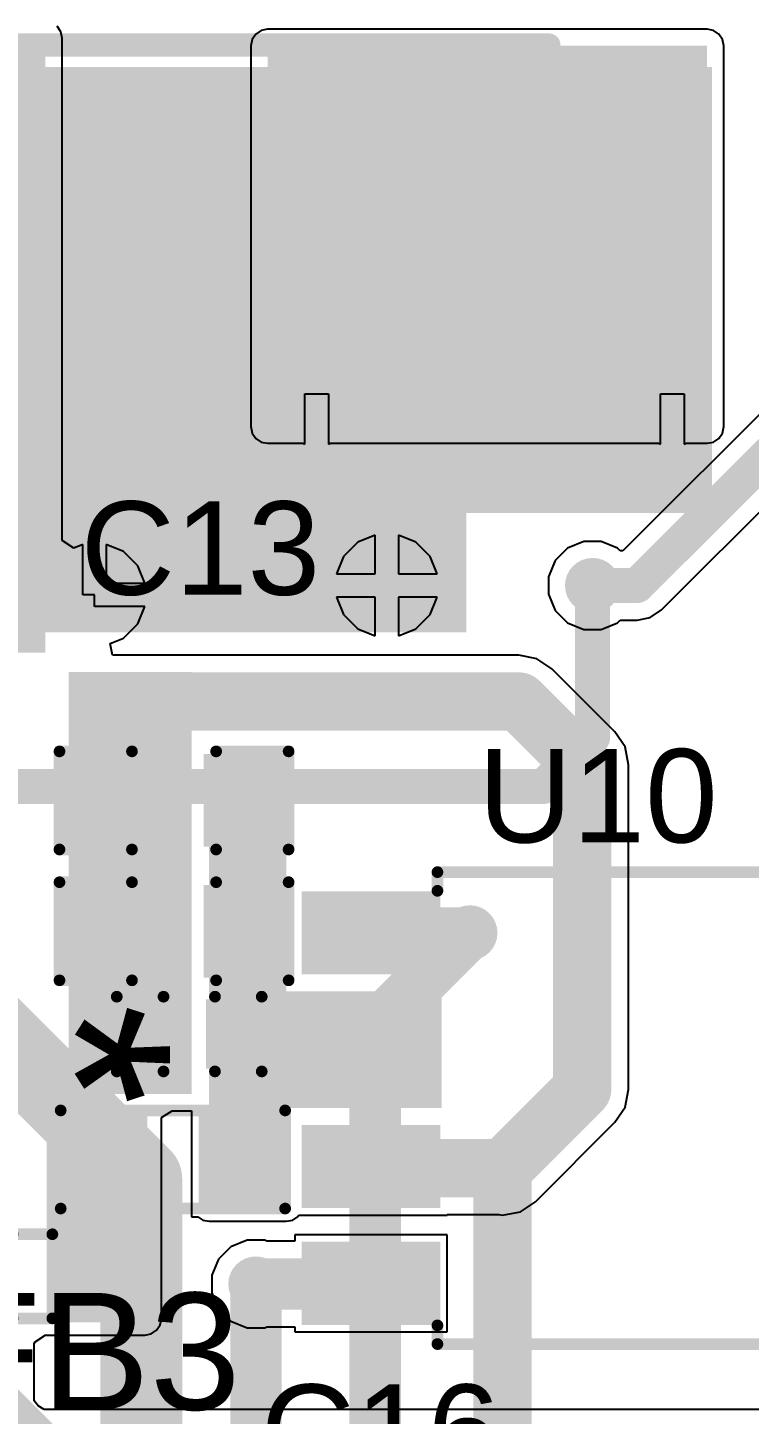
# Model space of a CAD drawing. Header units: millimetres. Extents: x -0.43 to 2.06, y -0.4 to 2.49.
# Drawn here: x 0.116 to 0.425, y 0.069 to 0.663 of the extents above; entities that cross this region are included whole.
import ezdxf

# ---------------------------------------------------------------- set-up
doc = ezdxf.new("R2010")
doc.units = ezdxf.units.MM
doc.header["$MEASUREMENT"] = 0
for name, color, linetype in [('BottomLayer', 5, 'Continuous'), ('BottomSolder', 6, 'Continuous'), ('TopLayer', 1, 'Continuous'), ('TopOverlay', 2, 'Continuous'), ('TopPaste', 8, 'Continuous'), ('TopSolder', 216, 'Continuous'), ('ViaHoleLayer', 16, 'Continuous')]:
    doc.layers.add(name, color=color, linetype=linetype)
doc.styles.add('Arial', font='', dxfattribs={"height": 0.2})
doc.styles.get('Arial').set_extended_font_data('Arial')

# ---------------------------------------------------------------- blocks, each defined once
blk = doc.blocks.new('SOP_8_54')
at = {"layer": 'TopLayer'}
for points in [[(-0.13386, 0.08878), (-0.08268, 0.08878), (-0.08268, 0.06122), (-0.13386, 0.06122)], [(0.08268, 0.08878), (0.13386, 0.08878), (0.13386, 0.06122), (0.08268, 0.06122)], [(-0.13386, 0.03878), (-0.08268, 0.03878), (-0.08268, 0.01122), (-0.13386, 0.01122)], [(0.08268, 0.03878), (0.13386, 0.03878), (0.13386, 0.01122), (0.08268, 0.01122)], [(-0.13386, -0.01122), (-0.08268, -0.01122), (-0.08268, -0.03878), (-0.13386, -0.03878)], [(0.08268, -0.01122), (0.13386, -0.01122), (0.13386, -0.03878), (0.08268, -0.03878)], [(-0.13386, -0.06122), (-0.08268, -0.06122), (-0.08268, -0.08878), (-0.13386, -0.08878)], [(0.08268, -0.06122), (0.13386, -0.06122), (0.13386, -0.08878), (0.08268, -0.08878)]]:
    blk.add_hatch(color=1, dxfattribs=at).paths.add_polyline_path(points)
at = {"layer": 'TopOverlay'}
blk.add_hatch(color=2, dxfattribs=at).paths.add_polyline_path([(-0.078, 0.058), (-0.067, 0.058), (-0.067, 0.084), (-0.078, 0.084)])
at = {"layer": 'TopPaste'}
for points in [[(-0.13386, 0.08878), (-0.08268, 0.08878), (-0.08268, 0.06122), (-0.13386, 0.06122)], [(0.08268, 0.08878), (0.13386, 0.08878), (0.13386, 0.06122), (0.08268, 0.06122)], [(-0.13386, 0.03878), (-0.08268, 0.03878), (-0.08268, 0.01122), (-0.13386, 0.01122)], [(0.08268, 0.03878), (0.13386, 0.03878), (0.13386, 0.01122), (0.08268, 0.01122)], [(-0.13386, -0.01122), (-0.08268, -0.01122), (-0.08268, -0.03878), (-0.13386, -0.03878)], [(0.08268, -0.01122), (0.13386, -0.01122), (0.13386, -0.03878), (0.08268, -0.03878)], [(-0.13386, -0.06122), (-0.08268, -0.06122), (-0.08268, -0.08878), (-0.13386, -0.08878)], [(0.08268, -0.06122), (0.13386, -0.06122), (0.13386, -0.08878), (0.08268, -0.08878)]]:
    blk.add_hatch(color=8, dxfattribs=at).paths.add_polyline_path(points)
at = {"layer": 'TopSolder'}
for points in [[(-0.13786, 0.09278), (-0.07868, 0.09278), (-0.07868, 0.05722), (-0.13786, 0.05722)], [(0.07868, 0.09278), (0.13786, 0.09278), (0.13786, 0.05722), (0.07868, 0.05722)], [(-0.13786, 0.04278), (-0.07868, 0.04278), (-0.07868, 0.00722), (-0.13786, 0.00722)], [(0.07868, 0.04278), (0.13786, 0.04278), (0.13786, 0.00722), (0.07868, 0.00722)], [(-0.13786, -0.00722), (-0.07868, -0.00722), (-0.07868, -0.04278), (-0.13786, -0.04278)], [(0.07868, -0.00722), (0.13786, -0.00722), (0.13786, -0.04278), (0.07868, -0.04278)], [(-0.13786, -0.05722), (-0.07868, -0.05722), (-0.07868, -0.09278), (-0.13786, -0.09278)], [(0.07868, -0.05722), (0.13786, -0.05722), (0.13786, -0.09278), (0.07868, -0.09278)]]:
    blk.add_hatch(color=216, dxfattribs=at).paths.add_polyline_path(points)
at = {"layer": 'TopOverlay', "const_width": 0.005}
for points in [[(0.07986, 0.101), (-0.08014, 0.101)], [(-0.08014, 0.101), (-0.08014, 0.093)], [(0.07986, 0.101), (0.07986, 0.093)], [(-0.14014, 0.075), (-0.14514, 0.08)], [(-0.14514, 0.08), (-0.14514, 0.07)], [(-0.14014, 0.075), (-0.14514, 0.07)], [(-0.08014, -0.093), (-0.08014, -0.101)], [(0.07986, -0.093), (0.07986, -0.101)], [(0.07986, -0.101), (-0.08014, -0.101)]]:
    blk.add_lwpolyline(points, dxfattribs=at)
at = {"layer": 'TopOverlay', "const_width": 0.0025}
for points in [[(-0.08139, 0.101, 1), (-0.07889, 0.101, 1)], [(-0.08139, 0.101, 1), (-0.07889, 0.101, 1)], [(0.07861, 0.101, 1), (0.08111, 0.101, 1)], [(0.07861, 0.101, 1), (0.08111, 0.101, 1)], [(-0.08139, 0.093, 1), (-0.07889, 0.093, 1)], [(0.07861, 0.093, 1), (0.08111, 0.093, 1)], [(-0.14639, 0.08, 1), (-0.14389, 0.08, 1)], [(-0.14639, 0.08, 1), (-0.14389, 0.08, 1)], [(-0.14139, 0.075, 1), (-0.13889, 0.075, 1)], [(-0.14139, 0.075, 1), (-0.13889, 0.075, 1)], [(-0.14639, 0.07, 1), (-0.14389, 0.07, 1)], [(-0.14639, 0.07, 1), (-0.14389, 0.07, 1)], [(-0.08139, -0.093, 1), (-0.07889, -0.093, 1)], [(0.07861, -0.093, 1), (0.08111, -0.093, 1)], [(-0.08139, -0.101, 1), (-0.07889, -0.101, 1)], [(-0.08139, -0.101, 1), (-0.07889, -0.101, 1)], [(0.07861, -0.101, 1), (0.08111, -0.101, 1)], [(0.07861, -0.101, 1), (0.08111, -0.101, 1)]]:
    blk.add_lwpolyline(points, format="xyb", close=True, dxfattribs=at)
blk = doc.blocks.new('RES_0603_65')
at = {"layer": 'TopLayer'}
for points in [[(-0.015, 0.0175), (-0.015, -0.0175), (-0.045, -0.0175), (-0.045, 0.0175)], [(0.045, 0.0175), (0.045, -0.0175), (0.015, -0.0175), (0.015, 0.0175)]]:
    blk.add_hatch(color=1, dxfattribs=at).paths.add_polyline_path(points)
at = {"layer": 'TopPaste'}
for points in [[(-0.015, 0.0175), (-0.015, -0.0175), (-0.045, -0.0175), (-0.045, 0.0175)], [(0.045, 0.0175), (0.045, -0.0175), (0.015, -0.0175), (0.015, 0.0175)]]:
    blk.add_hatch(color=8, dxfattribs=at).paths.add_polyline_path(points)
at = {"layer": 'TopSolder'}
for points in [[(-0.011, 0.0215), (-0.011, -0.0215), (-0.049, -0.0215), (-0.049, 0.0215)], [(0.049, 0.0215), (0.049, -0.0215), (0.011, -0.0215), (0.011, 0.0215)]]:
    blk.add_hatch(color=216, dxfattribs=at).paths.add_polyline_path(points)
at = {"layer": 'TopOverlay', "const_width": 0.005}
for points in [[(-0.048, 0.021), (-0.048, -0.021)], [(0.048, 0.021), (-0.048, 0.021)], [(0.048, 0.021), (0.048, -0.021)], [(0.048, -0.021), (-0.048, -0.021)]]:
    blk.add_lwpolyline(points, dxfattribs=at)
at = {"layer": 'TopOverlay', "const_width": 0.0025}
for points in [[(-0.04925, 0.021, 1), (-0.04675, 0.021, 1)], [(-0.04925, 0.021, 1), (-0.04675, 0.021, 1)], [(0.04675, 0.021, 1), (0.04925, 0.021, 1)], [(0.04675, 0.021, 1), (0.04925, 0.021, 1)], [(-0.04925, -0.021, 1), (-0.04675, -0.021, 1)], [(-0.04925, -0.021, 1), (-0.04675, -0.021, 1)], [(0.04675, -0.021, 1), (0.04925, -0.021, 1)], [(0.04675, -0.021, 1), (0.04925, -0.021, 1)]]:
    blk.add_lwpolyline(points, format="xyb", close=True, dxfattribs=at)
blk = doc.blocks.new('IND_0603__1608_METRIC__98')
at = {"layer": 'TopLayer'}
for points in [[(-0.03937, 0.01575), (-0.01575, 0.01575), (-0.01575, -0.01575), (-0.03937, -0.01575)], [(0.01575, 0.01575), (0.03937, 0.01575), (0.03937, -0.01575), (0.01575, -0.01575)]]:
    blk.add_hatch(color=1, dxfattribs=at).paths.add_polyline_path(points)
at = {"layer": 'TopPaste'}
for points in [[(-0.03937, 0.01575), (-0.01575, 0.01575), (-0.01575, -0.01575), (-0.03937, -0.01575)], [(0.01575, 0.01575), (0.03937, 0.01575), (0.03937, -0.01575), (0.01575, -0.01575)]]:
    blk.add_hatch(color=8, dxfattribs=at).paths.add_polyline_path(points)
at = {"layer": 'TopSolder'}
for points in [[(-0.04337, 0.01975), (-0.01175, 0.01975), (-0.01175, -0.01975), (-0.04337, -0.01975)], [(0.01175, 0.01975), (0.04337, 0.01975), (0.04337, -0.01975), (0.01175, -0.01975)]]:
    blk.add_hatch(color=216, dxfattribs=at).paths.add_polyline_path(points)
at = {"layer": 'TopOverlay', "const_width": 0.005}
for points in [[(-0.008, 0.018), (0.009, 0.018)], [(-0.008, -0.018), (0.009, -0.018)]]:
    blk.add_lwpolyline(points, dxfattribs=at)
at = {"layer": 'TopOverlay', "const_width": 0.0025}
for points in [[(-0.00925, 0.018, 1), (-0.00675, 0.018, 1)], [(0.00775, 0.018, 1), (0.01025, 0.018, 1)], [(-0.00925, -0.018, 1), (-0.00675, -0.018, 1)], [(0.00775, -0.018, 1), (0.01025, -0.018, 1)]]:
    blk.add_lwpolyline(points, format="xyb", close=True, dxfattribs=at)
blk = doc.blocks.new('CAP_0402_105')
at = {"layer": 'TopLayer'}
for points in [[(-0.0275, -0.0125), (-0.0275, 0.0125), (-0.0095, 0.0125), (-0.0095, -0.0125)], [(0.0095, -0.0125), (0.0095, 0.0125), (0.0275, 0.0125), (0.0275, -0.0125)]]:
    blk.add_hatch(color=1, dxfattribs=at).paths.add_polyline_path(points)
at = {"layer": 'TopPaste'}
for points in [[(-0.0275, -0.0125), (-0.0275, 0.0125), (-0.0095, 0.0125), (-0.0095, -0.0125)], [(0.0095, -0.0125), (0.0095, 0.0125), (0.0275, 0.0125), (0.0275, -0.0125)]]:
    blk.add_hatch(color=8, dxfattribs=at).paths.add_polyline_path(points)
at = {"layer": 'TopSolder'}
for points in [[(-0.02986, -0.01486), (-0.02986, 0.01486), (-0.00714, 0.01486), (-0.00714, -0.01486)], [(0.00714, -0.01486), (0.00714, 0.01486), (0.02986, 0.01486), (0.02986, -0.01486)]]:
    blk.add_hatch(color=216, dxfattribs=at).paths.add_polyline_path(points)
at = {"layer": 'TopOverlay', "const_width": 0.005}
for points in [[(-0.011, 0.016), (-0.031, 0.016)], [(-0.031, 0.016), (-0.031, -0.016)], [(0.031, 0.016), (0.011, 0.016)], [(0.031, 0.016), (0.031, -0.016)], [(-0.011, -0.016), (-0.031, -0.016)], [(0.031, -0.016), (0.011, -0.016)]]:
    blk.add_lwpolyline(points, dxfattribs=at)
at = {"layer": 'TopOverlay', "const_width": 0.0025}
for points in [[(-0.03225, 0.016, 1), (-0.02975, 0.016, 1)], [(-0.03225, 0.016, 1), (-0.02975, 0.016, 1)], [(-0.01225, 0.016, 1), (-0.00975, 0.016, 1)], [(0.00975, 0.016, 1), (0.01225, 0.016, 1)], [(0.02975, 0.016, 1), (0.03225, 0.016, 1)], [(0.02975, 0.016, 1), (0.03225, 0.016, 1)], [(-0.03225, -0.016, 1), (-0.02975, -0.016, 1)], [(-0.03225, -0.016, 1), (-0.02975, -0.016, 1)], [(-0.01225, -0.016, 1), (-0.00975, -0.016, 1)], [(0.00975, -0.016, 1), (0.01225, -0.016, 1)], [(0.02975, -0.016, 1), (0.03225, -0.016, 1)], [(0.02975, -0.016, 1), (0.03225, -0.016, 1)]]:
    blk.add_lwpolyline(points, format="xyb", close=True, dxfattribs=at)
blk = doc.blocks.new('CAP_0603_106')
at = {"layer": 'TopLayer'}
for points in [[(-0.015, 0.0175), (-0.015, -0.0175), (-0.045, -0.0175), (-0.045, 0.0175)], [(0.045, 0.0175), (0.045, -0.0175), (0.015, -0.0175), (0.015, 0.0175)]]:
    blk.add_hatch(color=1, dxfattribs=at).paths.add_polyline_path(points)
at = {"layer": 'TopPaste'}
for points in [[(-0.015, 0.0175), (-0.015, -0.0175), (-0.045, -0.0175), (-0.045, 0.0175)], [(0.045, 0.0175), (0.045, -0.0175), (0.015, -0.0175), (0.015, 0.0175)]]:
    blk.add_hatch(color=8, dxfattribs=at).paths.add_polyline_path(points)
at = {"layer": 'TopSolder'}
for points in [[(-0.01264, 0.01986), (-0.01264, -0.01986), (-0.04736, -0.01986), (-0.04736, 0.01986)], [(0.04736, 0.01986), (0.04736, -0.01986), (0.01264, -0.01986), (0.01264, 0.01986)]]:
    blk.add_hatch(color=216, dxfattribs=at).paths.add_polyline_path(points)
at = {"layer": 'TopOverlay', "const_width": 0.005}
for points in [[(-0.018, 0.021), (-0.049, 0.021)], [(-0.049, 0.021), (-0.049, -0.021)], [(0.049, 0.021), (0.018, 0.021)], [(0.049, 0.021), (0.049, -0.021)], [(-0.018, -0.021), (-0.049, -0.021)], [(0.049, -0.021), (0.018, -0.021)]]:
    blk.add_lwpolyline(points, dxfattribs=at)
at = {"layer": 'TopOverlay', "const_width": 0.0025}
for points in [[(-0.05025, 0.021, 1), (-0.04775, 0.021, 1)], [(-0.05025, 0.021, 1), (-0.04775, 0.021, 1)], [(-0.01925, 0.021, 1), (-0.01675, 0.021, 1)], [(0.01675, 0.021, 1), (0.01925, 0.021, 1)], [(0.04775, 0.021, 1), (0.05025, 0.021, 1)], [(0.04775, 0.021, 1), (0.05025, 0.021, 1)], [(-0.05025, -0.021, 1), (-0.04775, -0.021, 1)], [(-0.05025, -0.021, 1), (-0.04775, -0.021, 1)], [(-0.01925, -0.021, 1), (-0.01675, -0.021, 1)], [(0.01675, -0.021, 1), (0.01925, -0.021, 1)], [(0.04775, -0.021, 1), (0.05025, -0.021, 1)], [(0.04775, -0.021, 1), (0.05025, -0.021, 1)]]:
    blk.add_lwpolyline(points, format="xyb", close=True, dxfattribs=at)
blk = doc.blocks.new('CAP_0603_107')
at = {"layer": 'TopLayer'}
for points in [[(-0.015, 0.0175), (-0.015, -0.0175), (-0.045, -0.0175), (-0.045, 0.0175)], [(0.045, 0.0175), (0.045, -0.0175), (0.015, -0.0175), (0.015, 0.0175)]]:
    blk.add_hatch(color=1, dxfattribs=at).paths.add_polyline_path(points)
at = {"layer": 'TopPaste'}
for points in [[(-0.015, 0.0175), (-0.015, -0.0175), (-0.045, -0.0175), (-0.045, 0.0175)], [(0.045, 0.0175), (0.045, -0.0175), (0.015, -0.0175), (0.015, 0.0175)]]:
    blk.add_hatch(color=8, dxfattribs=at).paths.add_polyline_path(points)
at = {"layer": 'TopSolder'}
for points in [[(-0.01264, 0.01986), (-0.01264, -0.01986), (-0.04736, -0.01986), (-0.04736, 0.01986)], [(0.04736, 0.01986), (0.04736, -0.01986), (0.01264, -0.01986), (0.01264, 0.01986)]]:
    blk.add_hatch(color=216, dxfattribs=at).paths.add_polyline_path(points)
at = {"layer": 'TopOverlay', "const_width": 0.005}
for points in [[(-0.018, 0.021), (-0.049, 0.021)], [(-0.049, 0.021), (-0.049, -0.021)], [(0.049, 0.021), (0.018, 0.021)], [(0.049, 0.021), (0.049, -0.021)], [(-0.018, -0.021), (-0.049, -0.021)], [(0.049, -0.021), (0.018, -0.021)]]:
    blk.add_lwpolyline(points, dxfattribs=at)
at = {"layer": 'TopOverlay', "const_width": 0.0025}
for points in [[(-0.05025, 0.021, 1), (-0.04775, 0.021, 1)], [(-0.05025, 0.021, 1), (-0.04775, 0.021, 1)], [(-0.01925, 0.021, 1), (-0.01675, 0.021, 1)], [(0.01675, 0.021, 1), (0.01925, 0.021, 1)], [(0.04775, 0.021, 1), (0.05025, 0.021, 1)], [(0.04775, 0.021, 1), (0.05025, 0.021, 1)], [(-0.05025, -0.021, 1), (-0.04775, -0.021, 1)], [(-0.05025, -0.021, 1), (-0.04775, -0.021, 1)], [(-0.01925, -0.021, 1), (-0.01675, -0.021, 1)], [(0.01675, -0.021, 1), (0.01925, -0.021, 1)], [(0.04775, -0.021, 1), (0.05025, -0.021, 1)], [(0.04775, -0.021, 1), (0.05025, -0.021, 1)]]:
    blk.add_lwpolyline(points, format="xyb", close=True, dxfattribs=at)
blk = doc.blocks.new('CASE_E_146')
at = {"layer": 'TopLayer'}
for points in [[(-0.05492, 0.05059), (0.05492, 0.05059), (0.05492, -0.05059), (-0.05492, -0.05059)], [(0.19862, 0.05059), (0.30846, 0.05059), (0.30846, -0.05059), (0.19862, -0.05059)]]:
    blk.add_hatch(color=1, dxfattribs=at).paths.add_polyline_path(points)
at = {"layer": 'TopPaste'}
for points in [[(-0.05492, 0.05059), (0.05492, 0.05059), (0.05492, -0.05059), (-0.05492, -0.05059)], [(0.19862, 0.05059), (0.30846, 0.05059), (0.30846, -0.05059), (0.19862, -0.05059)]]:
    blk.add_hatch(color=8, dxfattribs=at).paths.add_polyline_path(points)
at = {"layer": 'TopSolder'}
for points in [[(-0.05892, 0.05459), (0.05892, 0.05459), (0.05892, -0.05459), (-0.05892, -0.05459)], [(0.19462, 0.05459), (0.31246, 0.05459), (0.31246, -0.05459), (0.19462, -0.05459)]]:
    blk.add_hatch(color=216, dxfattribs=at).paths.add_polyline_path(points)
at = {"layer": 'TopOverlay', "const_width": 0.01}
for points in [[(-0.04823, 0.063), (-0.04823, 0.092)], [(-0.01523, 0.091), (0.27677, 0.091)], [(-0.01523, 0.062), (-0.01523, 0.091)], [(0.27677, 0.062), (0.27677, 0.091)], [(-0.06423, 0.077), (-0.03123, 0.077)], [(-0.01523, -0.091), (-0.01523, -0.062)], [(0.27677, -0.091), (0.27677, -0.062)], [(-0.01523, -0.091), (0.27677, -0.091)]]:
    blk.add_lwpolyline(points, dxfattribs=at)
at = {"layer": 'TopOverlay', "const_width": 0.005}
for points in [[(-0.05073, 0.092, 1), (-0.04573, 0.092, 1)], [(-0.01773, 0.091, 1), (-0.01273, 0.091, 1)], [(-0.01773, 0.091, 1), (-0.01273, 0.091, 1)], [(0.27427, 0.091, 1), (0.27927, 0.091, 1)], [(0.27427, 0.091, 1), (0.27927, 0.091, 1)], [(-0.06673, 0.077, 1), (-0.06173, 0.077, 1)], [(-0.03373, 0.077, 1), (-0.02873, 0.077, 1)], [(-0.05073, 0.063, 1), (-0.04573, 0.063, 1)], [(-0.01773, 0.062, 1), (-0.01273, 0.062, 1)], [(0.27427, 0.062, 1), (0.27927, 0.062, 1)], [(-0.01773, -0.062, 1), (-0.01273, -0.062, 1)], [(0.27427, -0.062, 1), (0.27927, -0.062, 1)], [(-0.01773, -0.091, 1), (-0.01273, -0.091, 1)], [(-0.01773, -0.091, 1), (-0.01273, -0.091, 1)], [(0.27427, -0.091, 1), (0.27927, -0.091, 1)], [(0.27427, -0.091, 1), (0.27927, -0.091, 1)]]:
    blk.add_lwpolyline(points, format="xyb", close=True, dxfattribs=at)

msp = doc.modelspace()

# ---------------------------------------------------------------- hatches: boundary and pattern name
at = {"layer": 'BottomLayer'}
for points in [[(-0.102, 0.455), (0.409, 0.455), (0.409, 0.646), (-0.102, 0.646)], [(0.074, 0.404), (0.304, 0.404), (0.304, 0.52), (0.074, 0.52)]]:
    msp.add_hatch(color=5, dxfattribs=at).paths.add_polyline_path(points)
h = msp.add_hatch(color=5, dxfattribs=at)
edge = h.paths.add_edge_path()
edge.add_arc((0.24, 0.62702), 0.01181, 0, 360)
h = msp.add_hatch(color=5, dxfattribs=at)
edge = h.paths.add_edge_path()
edge.add_arc((0.39211, 0.62702), 0.01181, 0, 360)
h = msp.add_hatch(color=5, dxfattribs=at)
edge = h.paths.add_edge_path()
edge.add_arc((0.24, 0.59677), 0.01181, 0, 360)
h = msp.add_hatch(color=5, dxfattribs=at)
edge = h.paths.add_edge_path()
edge.add_arc((0.39211, 0.59677), 0.01181, 0, 360)
h = msp.add_hatch(color=5, dxfattribs=at)
edge = h.paths.add_edge_path()
edge.add_arc((0.24, 0.56651), 0.01181, 0, 360)
h = msp.add_hatch(color=5, dxfattribs=at)
edge = h.paths.add_edge_path()
edge.add_arc((0.39211, 0.56651), 0.01181, 0, 360)
h = msp.add_hatch(color=5, dxfattribs=at)
edge = h.paths.add_edge_path()
edge.add_arc((0.24, 0.53626), 0.01181, 0, 360)
h = msp.add_hatch(color=5, dxfattribs=at)
edge = h.paths.add_edge_path()
edge.add_arc((0.39211, 0.53626), 0.01181, 0, 360)
h = msp.add_hatch(color=5, dxfattribs=at)
edge = h.paths.add_edge_path()
edge.add_arc((0.24, 0.506), 0.01181, 0, 360)
h = msp.add_hatch(color=5, dxfattribs=at)
edge = h.paths.add_edge_path()
edge.add_arc((0.39211, 0.506), 0.01181, 0, 360)
h = msp.add_hatch(color=5, dxfattribs=at)
edge = h.paths.add_edge_path()
edge.add_arc((0.27, 0.424), 0.01181, 0, 360)
h = msp.add_hatch(color=5, dxfattribs=at)
edge = h.paths.add_edge_path()
edge.add_arc((0.358, 0.424), 0.01181, 0, 360)
h = msp.add_hatch(color=5, dxfattribs=at)
edge = h.paths.add_edge_path()
edge.add_arc((0.145, 0.42), 0.01181, 0, 360)
h = msp.add_hatch(color=5, dxfattribs=at)
edge = h.paths.add_edge_path()
edge.add_arc((0.30551, 0.27531), 0.01181, 0, 360)
h = msp.add_hatch(color=5, dxfattribs=at)
edge = h.paths.add_edge_path()
edge.add_arc((0.31951, 0.17431), 0.01181, 0, 360)
h = msp.add_hatch(color=5, dxfattribs=at)
edge = h.paths.add_edge_path()
edge.add_arc((0.214, 0.125), 0.01181, 0, 360)
at = {"layer": 'BottomSolder'}
h = msp.add_hatch(color=6, dxfattribs=at)
edge = h.paths.add_edge_path()
edge.add_arc((0.24, 0.62702), 0.00991, 0, 360)
h = msp.add_hatch(color=6, dxfattribs=at)
edge = h.paths.add_edge_path()
edge.add_arc((0.39211, 0.62702), 0.00991, 0, 360)
h = msp.add_hatch(color=6, dxfattribs=at)
edge = h.paths.add_edge_path()
edge.add_arc((0.24, 0.59677), 0.00991, 0, 360)
h = msp.add_hatch(color=6, dxfattribs=at)
edge = h.paths.add_edge_path()
edge.add_arc((0.39211, 0.59677), 0.00991, 0, 360)
h = msp.add_hatch(color=6, dxfattribs=at)
edge = h.paths.add_edge_path()
edge.add_arc((0.24, 0.56651), 0.00991, 0, 360)
h = msp.add_hatch(color=6, dxfattribs=at)
edge = h.paths.add_edge_path()
edge.add_arc((0.39211, 0.56651), 0.00991, 0, 360)
h = msp.add_hatch(color=6, dxfattribs=at)
edge = h.paths.add_edge_path()
edge.add_arc((0.24, 0.53626), 0.00991, 0, 360)
h = msp.add_hatch(color=6, dxfattribs=at)
edge = h.paths.add_edge_path()
edge.add_arc((0.39211, 0.53626), 0.00991, 0, 360)
h = msp.add_hatch(color=6, dxfattribs=at)
edge = h.paths.add_edge_path()
edge.add_arc((0.24, 0.506), 0.00991, 0, 360)
h = msp.add_hatch(color=6, dxfattribs=at)
edge = h.paths.add_edge_path()
edge.add_arc((0.39211, 0.506), 0.00991, 0, 360)
h = msp.add_hatch(color=6, dxfattribs=at)
edge = h.paths.add_edge_path()
edge.add_arc((0.27, 0.424), 0.00991, 0, 360)
h = msp.add_hatch(color=6, dxfattribs=at)
edge = h.paths.add_edge_path()
edge.add_arc((0.145, 0.42), 0.00991, 0, 360)
at = {"layer": 'TopLayer'}
for points in [[(-0.087, 0.39531), (0.124, 0.39531), (0.124, 0.65831), (-0.087, 0.65831)], [(0.219, 0.492), (0.407, 0.492), (0.407, 0.655), (0.219, 0.655)], [(0.134, 0.20631), (0.18651, 0.20631), (0.18651, 0.387), (0.134, 0.387)], [(0.194, 0.159), (0.227, 0.159), (0.227, 0.349), (0.194, 0.349)], [(0.19451, 0.20031), (0.29351, 0.20031), (0.29351, 0.25031), (0.19451, 0.25031)], [(0.12451, 0.11031), (0.16651, 0.11031), (0.16651, 0.19631), (0.12451, 0.19631)]]:
    msp.add_hatch(color=1, dxfattribs=at).paths.add_polyline_path(points)
h = msp.add_hatch(color=1, dxfattribs=at)
edge = h.paths.add_edge_path()
edge.add_arc((0.24, 0.62702), 0.01181, 0, 360)
h = msp.add_hatch(color=1, dxfattribs=at)
edge = h.paths.add_edge_path()
edge.add_arc((0.39211, 0.62702), 0.01181, 0, 360)
h = msp.add_hatch(color=1, dxfattribs=at)
edge = h.paths.add_edge_path()
edge.add_arc((0.24, 0.59677), 0.01181, 0, 360)
h = msp.add_hatch(color=1, dxfattribs=at)
edge = h.paths.add_edge_path()
edge.add_arc((0.39211, 0.59677), 0.01181, 0, 360)
h = msp.add_hatch(color=1, dxfattribs=at)
edge = h.paths.add_edge_path()
edge.add_arc((0.24, 0.56651), 0.01181, 0, 360)
h = msp.add_hatch(color=1, dxfattribs=at)
edge = h.paths.add_edge_path()
edge.add_arc((0.39211, 0.56651), 0.01181, 0, 360)
h = msp.add_hatch(color=1, dxfattribs=at)
edge = h.paths.add_edge_path()
edge.add_arc((0.24, 0.53626), 0.01181, 0, 360)
h = msp.add_hatch(color=1, dxfattribs=at)
edge = h.paths.add_edge_path()
edge.add_arc((0.39211, 0.53626), 0.01181, 0, 360)
h = msp.add_hatch(color=1, dxfattribs=at)
edge = h.paths.add_edge_path()
edge.add_arc((0.24, 0.506), 0.01181, 0, 360)
h = msp.add_hatch(color=1, dxfattribs=at)
edge = h.paths.add_edge_path()
edge.add_arc((0.39211, 0.506), 0.01181, 0, 360)
h = msp.add_hatch(color=1, dxfattribs=at)
edge = h.paths.add_edge_path()
edge.add_arc((0.27, 0.424), 0.01181, 0, 360)
h = msp.add_hatch(color=1, dxfattribs=at)
edge = h.paths.add_edge_path()
edge.add_arc((0.358, 0.424), 0.01181, 0, 360)
h = msp.add_hatch(color=1, dxfattribs=at)
edge = h.paths.add_edge_path()
edge.add_arc((0.145, 0.42), 0.01181, 0, 360)
h = msp.add_hatch(color=1, dxfattribs=at)
edge = h.paths.add_edge_path()
edge.add_arc((0.30551, 0.27531), 0.01181, 0, 360)
h = msp.add_hatch(color=1, dxfattribs=at)
edge = h.paths.add_edge_path()
edge.add_arc((0.31951, 0.17431), 0.01181, 0, 360)
h = msp.add_hatch(color=1, dxfattribs=at)
edge = h.paths.add_edge_path()
edge.add_arc((0.214, 0.125), 0.01181, 0, 360)
at = {"layer": 'TopSolder'}
h = msp.add_hatch(color=216, dxfattribs=at)
edge = h.paths.add_edge_path()
edge.add_arc((0.24, 0.62702), 0.00991, 0, 360)
h = msp.add_hatch(color=216, dxfattribs=at)
edge = h.paths.add_edge_path()
edge.add_arc((0.39211, 0.62702), 0.00991, 0, 360)
h = msp.add_hatch(color=216, dxfattribs=at)
edge = h.paths.add_edge_path()
edge.add_arc((0.24, 0.59677), 0.00991, 0, 360)
h = msp.add_hatch(color=216, dxfattribs=at)
edge = h.paths.add_edge_path()
edge.add_arc((0.39211, 0.59677), 0.00991, 0, 360)
h = msp.add_hatch(color=216, dxfattribs=at)
edge = h.paths.add_edge_path()
edge.add_arc((0.24, 0.56651), 0.00991, 0, 360)
h = msp.add_hatch(color=216, dxfattribs=at)
edge = h.paths.add_edge_path()
edge.add_arc((0.39211, 0.56651), 0.00991, 0, 360)
h = msp.add_hatch(color=216, dxfattribs=at)
edge = h.paths.add_edge_path()
edge.add_arc((0.24, 0.53626), 0.00991, 0, 360)
h = msp.add_hatch(color=216, dxfattribs=at)
edge = h.paths.add_edge_path()
edge.add_arc((0.39211, 0.53626), 0.00991, 0, 360)
h = msp.add_hatch(color=216, dxfattribs=at)
edge = h.paths.add_edge_path()
edge.add_arc((0.24, 0.506), 0.00991, 0, 360)
h = msp.add_hatch(color=216, dxfattribs=at)
edge = h.paths.add_edge_path()
edge.add_arc((0.39211, 0.506), 0.00991, 0, 360)
h = msp.add_hatch(color=216, dxfattribs=at)
edge = h.paths.add_edge_path()
edge.add_arc((0.27, 0.424), 0.00991, 0, 360)
h = msp.add_hatch(color=216, dxfattribs=at)
edge = h.paths.add_edge_path()
edge.add_arc((0.145, 0.42), 0.00991, 0, 360)
at = {"layer": 'ViaHoleLayer'}
h = msp.add_hatch(color=16, dxfattribs=at)
edge = h.paths.add_edge_path()
edge.add_arc((0.24, 0.62702), 0.00591, 0, 360)
h = msp.add_hatch(color=16, dxfattribs=at)
edge = h.paths.add_edge_path()
edge.add_arc((0.39211, 0.62702), 0.00591, 0, 360)
h = msp.add_hatch(color=16, dxfattribs=at)
edge = h.paths.add_edge_path()
edge.add_arc((0.24, 0.59677), 0.00591, 0, 360)
h = msp.add_hatch(color=16, dxfattribs=at)
edge = h.paths.add_edge_path()
edge.add_arc((0.39211, 0.59677), 0.00591, 0, 360)
h = msp.add_hatch(color=16, dxfattribs=at)
edge = h.paths.add_edge_path()
edge.add_arc((0.24, 0.56651), 0.00591, 0, 360)
h = msp.add_hatch(color=16, dxfattribs=at)
edge = h.paths.add_edge_path()
edge.add_arc((0.39211, 0.56651), 0.00591, 0, 360)
h = msp.add_hatch(color=16, dxfattribs=at)
edge = h.paths.add_edge_path()
edge.add_arc((0.24, 0.53626), 0.00591, 0, 360)
h = msp.add_hatch(color=16, dxfattribs=at)
edge = h.paths.add_edge_path()
edge.add_arc((0.39211, 0.53626), 0.00591, 0, 360)
h = msp.add_hatch(color=16, dxfattribs=at)
edge = h.paths.add_edge_path()
edge.add_arc((0.24, 0.506), 0.00591, 0, 360)
h = msp.add_hatch(color=16, dxfattribs=at)
edge = h.paths.add_edge_path()
edge.add_arc((0.39211, 0.506), 0.00591, 0, 360)
h = msp.add_hatch(color=16, dxfattribs=at)
edge = h.paths.add_edge_path()
edge.add_arc((0.27, 0.424), 0.00591, 0, 360)
h = msp.add_hatch(color=16, dxfattribs=at)
edge = h.paths.add_edge_path()
edge.add_arc((0.358, 0.424), 0.00591, 0, 360)
h = msp.add_hatch(color=16, dxfattribs=at)
edge = h.paths.add_edge_path()
edge.add_arc((0.145, 0.42), 0.00591, 0, 360)
h = msp.add_hatch(color=16, dxfattribs=at)
edge = h.paths.add_edge_path()
edge.add_arc((0.30551, 0.27531), 0.00591, 0, 360)
h = msp.add_hatch(color=16, dxfattribs=at)
edge = h.paths.add_edge_path()
edge.add_arc((0.31951, 0.17431), 0.00591, 0, 360)
h = msp.add_hatch(color=16, dxfattribs=at)
edge = h.paths.add_edge_path()
edge.add_arc((0.214, 0.125), 0.00591, 0, 360)

# ---------------------------------------------------------------- linework, layer by layer
at = {"layer": 'BottomLayer'}
for points, const_width in [([(-0.113, 0.53976), (0.246, 0.53976)], 0.05), ([(0.358, 0.359), (0.358, 0.424)], 0.015), ([(0.337, 0.338), (0.358, 0.359)], 0.015), ([(-0.024, 0.338), (0.337, 0.338)], 0.015), ([(0.265, 0.2348), (0.30551, 0.27531)], 0.022), ([(0.086, 0.249), (0.165, 0.17)], 0.035), ([(0.265, -0.076), (0.265, 0.2348)], 0.022), ([(0.165, -0.026), (0.165, 0.17)], 0.035), ([(0.31951, -0.01869), (0.31951, 0.17431)], 0.025), ([(0.214, -0.091), (0.214, 0.125)], 0.022), ([(0.072, 0.099), (0.118, 0.053)], 0.03)]:
    msp.add_lwpolyline(points, dxfattribs=dict(at, const_width=const_width))
for points, const_width in [([(0.2335, 0.53976, 1), (0.2585, 0.53976, 1)], 0.025), ([(0.35425, 0.424, 1), (0.36175, 0.424, 1)], 0.0075), ([(0.35425, 0.359, 1), (0.36175, 0.359, 1)], 0.0075), ([(0.35425, 0.359, 1), (0.36175, 0.359, 1)], 0.0075), ([(0.33325, 0.338, 1), (0.34075, 0.338, 1)], 0.0075), ([(0.33325, 0.338, 1), (0.34075, 0.338, 1)], 0.0075), ([(0.30001, 0.27531, 1), (0.31101, 0.27531, 1)], 0.011), ([(0.2595, 0.2348, 1), (0.2705, 0.2348, 1)], 0.011), ([(0.2595, 0.2348, 1), (0.2705, 0.2348, 1)], 0.011), ([(0.15625, 0.17, 1), (0.17375, 0.17, 1)], 0.0175), ([(0.15625, 0.17, 1), (0.17375, 0.17, 1)], 0.0175), ([(0.31326, 0.17431, 1), (0.32576, 0.17431, 1)], 0.0125), ([(0.2085, 0.125, 1), (0.2195, 0.125, 1)], 0.011)]:
    msp.add_lwpolyline(points, format="xyb", close=True, dxfattribs=dict(at, const_width=const_width))
at = {"layer": 'TopLayer'}
for p, q in [((0.13059, 0.66104), (0.12905, 0.66335)), ((0.13114, 0.65831), (0.13059, 0.66104)), ((0.21395, 0.66005), (0.21241, 0.65773)), ((0.21627, 0.66159), (0.21395, 0.66005)), ((0.219, 0.66214), (0.21627, 0.66159)), ((0.407, 0.66214), (0.219, 0.66214)), ((0.40973, 0.66159), (0.407, 0.66214)), ((0.41205, 0.66005), (0.40973, 0.66159)), ((0.41359, 0.65773), (0.41205, 0.66005)), ((0.13114, 0.44328), (0.13114, 0.65831)), ((0.21241, 0.65773), (0.21186, 0.655)), ((0.21186, 0.655), (0.21186, 0.492)), ((0.41414, 0.655), (0.41359, 0.65773)), ((0.41414, 0.492), (0.41414, 0.655)), ((0.49855, 0.56645), (0.37088, 0.43878)), ((0.38745, 0.41355), (0.51512, 0.54122)), ((0.235, 0.48446), (0.235, 0.506)), ((0.235, 0.506), (0.245, 0.506)), ((0.245, 0.506), (0.245, 0.48446)), ((0.38711, 0.48446), (0.38711, 0.506)), ((0.38711, 0.506), (0.39711, 0.506)), ((0.39711, 0.506), (0.39711, 0.48446)), ((0.21186, 0.492), (0.21241, 0.48927)), ((0.21241, 0.48927), (0.21395, 0.48695)), ((0.21395, 0.48695), (0.21627, 0.48541)), ((0.40973, 0.48541), (0.41205, 0.48695)), ((0.41205, 0.48695), (0.41359, 0.48927)), ((0.41359, 0.48927), (0.41414, 0.492)), ((0.21627, 0.48541), (0.219, 0.48486)), ((0.219, 0.48486), (0.23403, 0.48486)), ((0.23403, 0.48486), (0.235, 0.48446)), ((0.245, 0.48446), (0.24597, 0.48486)), ((0.24597, 0.48486), (0.38614, 0.48486)), ((0.38614, 0.48486), (0.38711, 0.48446)), ((0.39711, 0.48446), (0.39808, 0.48486)), ((0.39808, 0.48486), (0.407, 0.48486)), ((0.407, 0.48486), (0.40973, 0.48541)), ((0.265, 0.44554), (0.25765, 0.44249)), ((0.265, 0.429), (0.265, 0.44554)), ((0.28235, 0.44249), (0.275, 0.44554)), ((0.275, 0.44554), (0.275, 0.429)), ((0.13614, 0.43994), (0.13114, 0.44328)), ((0.14, 0.44154), (0.13614, 0.43994)), ((0.14, 0.42), (0.14, 0.44154)), ((0.15735, 0.43849), (0.15, 0.44154)), ((0.15, 0.44154), (0.15, 0.425)), ((0.25765, 0.44249), (0.25151, 0.43635)), ((0.28849, 0.43635), (0.28235, 0.44249)), ((0.34734, 0.43995), (0.34205, 0.43466)), ((0.35426, 0.44281), (0.34734, 0.43995)), ((0.36174, 0.44281), (0.35426, 0.44281)), ((0.36866, 0.43995), (0.36174, 0.44281)), ((0.36982, 0.43878), (0.36866, 0.43995)), ((0.16349, 0.43235), (0.15735, 0.43849)), ((0.25151, 0.43635), (0.24846, 0.429)), ((0.29154, 0.429), (0.28849, 0.43635)), ((0.34205, 0.43466), (0.33919, 0.42774)), ((0.37088, 0.43878), (0.36982, 0.43878)), ((0.16654, 0.425), (0.16349, 0.43235)), ((0.24846, 0.429), (0.265, 0.429)), ((0.275, 0.429), (0.29154, 0.429)), ((0.33919, 0.42774), (0.33919, 0.42026)), ((0.15, 0.425), (0.16654, 0.425)), ((0.145, 0.42), (0.14, 0.42)), ((0.145, 0.415), (0.145, 0.42)), ((0.265, 0.419), (0.24846, 0.419)), ((0.24846, 0.419), (0.25151, 0.41165)), ((0.265, 0.40246), (0.265, 0.419)), ((0.29154, 0.419), (0.275, 0.419)), ((0.275, 0.419), (0.275, 0.40246)), ((0.28849, 0.41165), (0.29154, 0.419)), ((0.33919, 0.42026), (0.34205, 0.41334)), ((0.16654, 0.415), (0.145, 0.415)), ((0.16349, 0.40765), (0.16654, 0.415)), ((0.25151, 0.41165), (0.25765, 0.40551)), ((0.28235, 0.40551), (0.28849, 0.41165)), ((0.34205, 0.41334), (0.34734, 0.40805)), ((0.377, 0.40922), (0.38266, 0.41034)), ((0.38266, 0.41034), (0.38745, 0.41355)), ((0.15735, 0.40151), (0.16349, 0.40765)), ((0.25765, 0.40551), (0.265, 0.40246)), ((0.275, 0.40246), (0.28235, 0.40551)), ((0.34734, 0.40805), (0.35426, 0.40519)), ((0.35426, 0.40519), (0.36174, 0.40519)), ((0.36174, 0.40519), (0.36866, 0.40805)), ((0.36866, 0.40805), (0.36982, 0.40922)), ((0.36982, 0.40922), (0.377, 0.40922)), ((0.15163, 0.39914), (0.15735, 0.40151)), ((0.15262, 0.39414), (0.15163, 0.39914)), ((0.16725, 0.39414), (0.15262, 0.39414)), ((0.16751, 0.39419), (0.16725, 0.39414)), ((0.32651, 0.39419), (0.16751, 0.39419)), ((0.33412, 0.39268), (0.32651, 0.39419)), ((0.34057, 0.38837), (0.33412, 0.39268)), ((0.36757, 0.36137), (0.34057, 0.38837)), ((0.37188, 0.35492), (0.36757, 0.36137)), ((0.37339, 0.34731), (0.37188, 0.35492)), ((0.37339, 0.20831), (0.37339, 0.34731)), ((0.37188, 0.2007), (0.37339, 0.20831)), ((0.17365, 0.19631), (0.17818, 0.19917)), ((0.17365, 0.11031), (0.17365, 0.19631)), ((0.17818, 0.19917), (0.18651, 0.19917)), ((0.18651, 0.19917), (0.18651, 0.15381)), ((0.36757, 0.19425), (0.37188, 0.2007)), ((0.33357, 0.16025), (0.36757, 0.19425)), ((0.32712, 0.15594), (0.33357, 0.16025)), ((0.23205, 0.15395), (0.23243, 0.15453)), ((0.23243, 0.15453), (0.29583, 0.15453)), ((0.29583, 0.15453), (0.29583, 0.15474)), ((0.29583, 0.15474), (0.31795, 0.15474)), ((0.31795, 0.15474), (0.31951, 0.15443)), ((0.31951, 0.15443), (0.32712, 0.15594)), ((0.18651, 0.15381), (0.18917, 0.15381)), ((0.18917, 0.15381), (0.19127, 0.15241)), ((0.19127, 0.15241), (0.194, 0.15186)), ((0.194, 0.15186), (0.227, 0.15186)), ((0.227, 0.15186), (0.22973, 0.15241)), ((0.22973, 0.15241), (0.23205, 0.15395)), ((0.21026, 0.14381), (0.20334, 0.14095)), ((0.21774, 0.14381), (0.21026, 0.14381)), ((0.21885, 0.14335), (0.21774, 0.14381)), ((0.23065, 0.14335), (0.21885, 0.14335)), ((0.29583, 0.14609), (0.23065, 0.14609)), ((0.23065, 0.14609), (0.23065, 0.14335)), ((0.29583, 0.10453), (0.29583, 0.14609)), ((0.20334, 0.14095), (0.19805, 0.13566)), ((0.19805, 0.13566), (0.19519, 0.12874)), ((0.19519, 0.12874), (0.19519, 0.12126)), ((0.19519, 0.12126), (0.19805, 0.11434)), ((0.19805, 0.11434), (0.20334, 0.10905)), ((0.17156, 0.10526), (0.17311, 0.10758)), ((0.17311, 0.10758), (0.17365, 0.11031)), ((0.20334, 0.10905), (0.21026, 0.10619)), ((0.11957, 0.10021), (0.12414, 0.10324)), ((0.12414, 0.10324), (0.12451, 0.10317)), ((0.12451, 0.10317), (0.16651, 0.10317)), ((0.16651, 0.10317), (0.16924, 0.10371)), ((0.16924, 0.10371), (0.17156, 0.10526)), ((0.21026, 0.10619), (0.21774, 0.10619)), ((0.21774, 0.10619), (0.21885, 0.10665)), ((0.21885, 0.10665), (0.23065, 0.10665)), ((0.23065, 0.10665), (0.23065, 0.10453)), ((0.23065, 0.10453), (0.29583, 0.10453)), ((0.11914, 0.09953), (0.11957, 0.10021)), ((0.11914, 0.075), (0.11914, 0.09953)), ((0.1209, 0.07285), (0.11914, 0.075)), ((0.12351, 0.07135), (0.1209, 0.07285)), ((0.53666, 0.07135), (0.12351, 0.07135))]:
    msp.add_line(p, q, dxfattribs=at)
for points, const_width in [([(0.377, 0.424), (0.509, 0.556)], 0.015), ([(0.358, 0.424), (0.377, 0.424)], 0.015), ([(0.16751, 0.37431), (0.32651, 0.37431)], 0.025), ([(0.32651, 0.37431), (0.35351, 0.34731)], 0.025), ([(0.35351, 0.20831), (0.35351, 0.34731)], 0.025), ([(0.26624, 0.27531), (0.30551, 0.27531)], 0.022), ([(0.31951, 0.17431), (0.35351, 0.20831)], 0.025), ([(0.26693, 0.17462), (0.3192, 0.17462)], 0.025), ([(0.26624, 0.17531), (0.26693, 0.17462)], 0.022), ([(0.3192, 0.17462), (0.31951, 0.17431)], 0.022), ([(0.214, 0.125), (0.26294, 0.125)], 0.022)]:
    msp.add_lwpolyline(points, dxfattribs=dict(at, const_width=const_width))
for points, const_width in [([(0.35425, 0.424, 1), (0.36175, 0.424, 1)], 0.0075), ([(0.37325, 0.424, 1), (0.38075, 0.424, 1)], 0.0075), ([(0.37325, 0.424, 1), (0.38075, 0.424, 1)], 0.0075), ([(0.16126, 0.37431, 1), (0.17376, 0.37431, 1)], 0.0125), ([(0.32026, 0.37431, 1), (0.33276, 0.37431, 1)], 0.0125), ([(0.32026, 0.37431, 1), (0.33276, 0.37431, 1)], 0.0125), ([(0.34726, 0.34731, 1), (0.35976, 0.34731, 1)], 0.0125), ([(0.34726, 0.34731, 1), (0.35976, 0.34731, 1)], 0.0125), ([(0.26074, 0.27531, 1), (0.27174, 0.27531, 1)], 0.011), ([(0.30001, 0.27531, 1), (0.31101, 0.27531, 1)], 0.011), ([(0.34726, 0.20831, 1), (0.35976, 0.20831, 1)], 0.0125), ([(0.34726, 0.20831, 1), (0.35976, 0.20831, 1)], 0.0125), ([(0.26068, 0.17462, 1), (0.27318, 0.17462, 1)], 0.0125), ([(0.26074, 0.17531, 1), (0.27174, 0.17531, 1)], 0.011), ([(0.26143, 0.17462, 1), (0.27243, 0.17462, 1)], 0.011), ([(0.31295, 0.17462, 1), (0.32545, 0.17462, 1)], 0.0125), ([(0.31326, 0.17431, 1), (0.32576, 0.17431, 1)], 0.0125), ([(0.3137, 0.17462, 1), (0.3247, 0.17462, 1)], 0.011), ([(0.31401, 0.17431, 1), (0.32501, 0.17431, 1)], 0.011), ([(0.2085, 0.125, 1), (0.2195, 0.125, 1)], 0.011), ([(0.25744, 0.125, 1), (0.26844, 0.125, 1)], 0.011)]:
    msp.add_lwpolyline(points, format="xyb", close=True, dxfattribs=dict(at, const_width=const_width))

# ---------------------------------------------------------------- block references
for name, p in [('CASE_E_146', (0.06251, 0.56431)), ('IND_0603__1608_METRIC__98', (0.11795, 0.12831))]:
    msp.add_blockref(name, p)
at = {"rotation": 180}
for name, p in [('CAP_0603_107', (0.179, 0.332)), ('SOP_8_54', (0.37151, 0.20031)), ('CAP_0603_106', (0.179, 0.276)), ('CAP_0402_105', (0.1855, 0.232)), ('RES_0603_65', (0.17851, 0.17831))]:
    msp.add_blockref(name, p, dxfattribs=at)

# ---------------------------------------------------------------- texts
at = {"layer": 'TopOverlay', "style": 'Arial'}
for s, height, p in [('C13', 0.04, (0.13902, 0.42001)), ('U10', 0.04, (0.30902, 0.31401)), ('FB3', 0.05, (0.07941, 0.07122)), ('C16', 0.04, (0.21602, 0.04201))]:
    msp.add_text(s, height=height, dxfattribs=at).set_placement(p)
msp.add_text('*', height=0.08, rotation=270, dxfattribs=at).set_placement((0.09732, 0.245))

doc.saveas('drawing.dxf')
